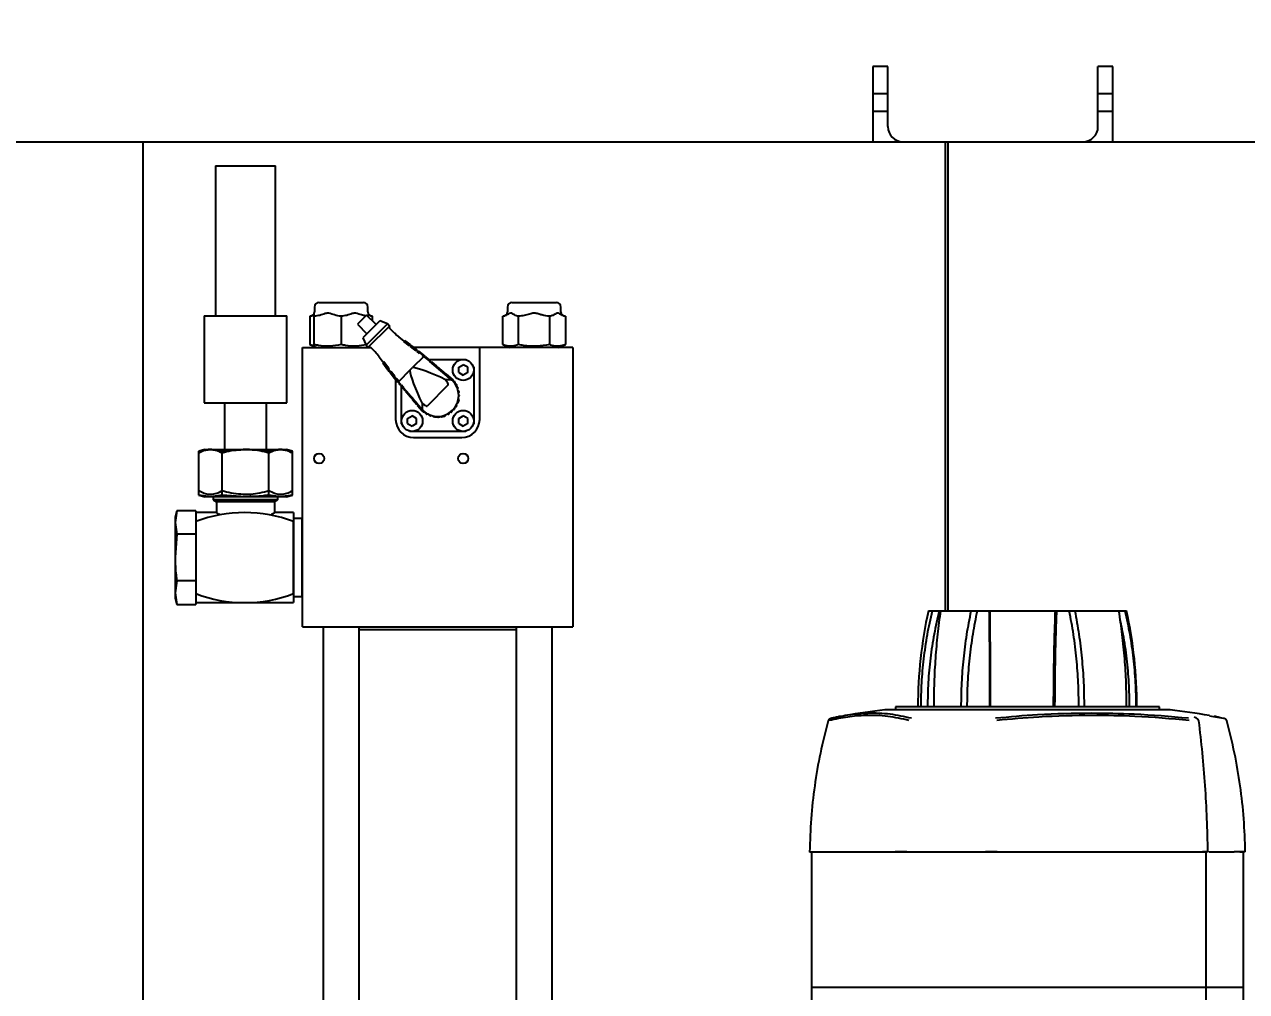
# Model space of a CAD drawing. Header units: inches. Extents: x -347369 to -260369, y 119522 to 149869.
# Drawn here: x -282042.8 to -281635.7, y 139871.7 to 140193.7 of the extents above; entities that cross this region are included whole.
import ezdxf

# ---------------------------------------------------------------- set-up
doc = ezdxf.new("R2010")
doc.units = ezdxf.units.IN
doc.header["$LTSCALE"] = 300
doc.layers.add('MACCHINA', color=40, linetype='Continuous')
doc.layers.add('QUOTE', color=7, linetype='Continuous')
doc.styles.get("Standard").update_dxf_attribs({"font": 'romans.shx'})
doc.dimstyles.new('sc1a100_pollici', dxfattribs={"dimscale": 100, "dimtxt": 3, "dimasz": 3, "dimexe": 0, "dimexo": 0, "dimgap": 1, "dimtad": 1, "dimzin": 12, "dimdsep": 46, "dimtxsty": 'Standard', "dimblk": 'CLOSEDBLANK', "dimcen": 1, "dimclrd": 253, "dimclre": 253, "dimclrt": 2, "dimadec": 0, "dimazin": 3, "dimtfac": 1, "dimtmove": 0, "dimatfit": 1, "dimldrblk": 'CLOSEDBLANK', "dimfxl": 1, "dimtolj": 1, "dimtzin": 0, "dimarcsym": 0})

# ---------------------------------------------------------------- blocks, each defined once
blk = doc.blocks.new('_ClosedBlank')
at = {"color": 0, "linetype": 'ByBlock', "lineweight": -2}
for p, q in [((-1, 0.1667), (0, 0)), ((-1, 0.1667), (-1, -0.1667)), ((0, 0), (-1, -0.1667))]:
    blk.add_line(p, q, dxfattribs=at)
blk = doc.blocks.new('*D9')
at = {"layer": 'Defpoints', "color": 0, "transparency": 16777216}
for p in [(-262080.44, 144199.66), (-282330.17, 140899.66), (-262080.44, 139904.16)]:
    blk.add_point(p, dxfattribs=at)
at = {"layer": 'QUOTE', "color": 253, "lineweight": -2, "transparency": 16777216}
for p, q in [((-282330.17, 140899.66), (-282330.17, 144199.66)), ((-282030.17, 144199.66), (-262380.44, 144199.66)), ((-262080.44, 139904.16), (-262080.44, 144199.66))]:
    blk.add_line(p, q, dxfattribs=at)
at = {"layer": 'QUOTE', "color": 253, "lineweight": -2, "transparency": 16777216, "xscale": 300, "yscale": 300, "zscale": 300, "rotation": 180}
blk.add_blockref('_ClosedBlank', (-282330.17, 144199.66), dxfattribs=at)
at = {"layer": 'QUOTE', "color": 253, "lineweight": -2, "transparency": 16777216, "xscale": 300, "yscale": 300, "zscale": 300}
blk.add_blockref('_ClosedBlank', (-262080.44, 144199.66), dxfattribs=at)
at = {"layer": 'QUOTE', "color": 2, "transparency": 16777216, "char_height": 300, "attachment_point": 5}
for s, insert in [('\\A1;20250', (-272260.15, 144449.66)), ('\\A1;[66\'-5 1/4"]', (-272260.15, 143871.08))]:
    blk.add_mtext(s, dxfattribs=dict(at, insert=insert))
blk = doc.blocks.new('A$C27be3406')
at = {"layer": 'MACCHINA'}
for p, q in [((575, 1180), (570, 1180)), ((570, 1180), (570, 1155)), ((575, 1160), (575, 1180)), ((650, 1180), (645, 1180)), ((645, 1160), (645, 1180)), ((650, 1155), (650, 1180)), ((570, 1171), (575, 1171)), ((645, 1171), (650, 1171)), ((575, 1165), (570, 1165)), ((650, 1165), (645, 1165)), ((29, 1155), (888, 1155)), ((326.74, 1155), (326.74, 628.5)), ((594.14, 1155), (594.14, 998.8)), ((595, 1155), (595, 998.8)), ((351, 1147), (351, 1097)), ((351, 1147), (371, 1147)), ((371, 1097), (371, 1147)), ((383.92, 1099.94), (383.92, 1098.33)), ((385.39, 1101.4), (400.31, 1101.4)), ((401.78, 1098.33), (401.78, 1099.94)), ((448.22, 1099.94), (448.22, 1098.33)), ((449.69, 1101.4), (464.61, 1101.4)), ((466.08, 1098.33), (466.08, 1099.94)), ((347.25, 1097), (347.25, 1068)), ((347.25, 1097), (374.75, 1097)), ((374.75, 1068), (374.75, 1097)), ((382.46, 1096.87), (382.46, 1087.44)), ((383.85, 1087.44), (383.85, 1096.87)), ((392.85, 1096.87), (392.85, 1087.44)), ((401.28, 1097.26), (398.24, 1094.22)), ((405.77, 1095.39), (400.11, 1089.73)), ((404.46, 1094.08), (401.28, 1097.26)), ((401.85, 1096.87), (401.63, 1096.91)), ((401.85, 1096.69), (401.85, 1096.87)), ((403.24, 1095.3), (403.24, 1096.87)), ((408.24, 1094.33), (405.77, 1095.39)), ((446.76, 1087.44), (446.76, 1096.87)), ((451.95, 1087.44), (451.95, 1096.87)), ((462.35, 1087.44), (462.35, 1096.87)), ((467.54, 1096.87), (467.54, 1087.44)), ((398.24, 1094.22), (401.42, 1091.04)), ((408.24, 1094.33), (401.17, 1087.26)), ((401.88, 1086.55), (408.95, 1093.62)), ((408.95, 1093.62), (408.24, 1094.33)), ((410.53, 1091.33), (408.95, 1092.92)), ((382.46, 1087.44), (384.79, 1086.5)), ((400.11, 1089.73), (401.17, 1087.26)), ((401.17, 1087.26), (401.88, 1086.55)), ((413.89, 1088.62), (412.11, 1089.96)), ((413.72, 1088.45), (414.09, 1088.82)), ((415.65, 1087.02), (413.72, 1088.45)), ((416.01, 1087.37), (414.09, 1088.82)), ((415.65, 1087.02), (416.01, 1087.37)), ((446.76, 1087.44), (449.09, 1086.5)), ((465.21, 1086.5), (467.54, 1087.44)), ((380, 993.5), (380, 1086.5)), ((380, 1086.5), (402.64, 1086.5)), ((400.91, 1086.5), (401.64, 1086.79)), ((402.58, 1086.55), (404.17, 1084.97)), ((405.54, 1083.39), (406.88, 1081.61)), ((416.09, 1086.96), (415.81, 1087.17)), ((416.29, 1087.16), (415.94, 1086.81)), ((416.55, 1086.35), (415.94, 1086.81)), ((416.87, 1086.72), (416.29, 1087.16)), ((417.86, 1085.36), (416.55, 1086.35)), ((420.34, 1083.46), (416.63, 1079.75)), ((470, 1086.5), (417.16, 1086.5)), ((417.86, 1085.36), (418.2, 1085.7)), ((418.19, 1085.09), (418.54, 1085.44)), ((418.93, 1084.51), (418.19, 1085.09)), ((419.27, 1084.85), (418.93, 1084.51)), ((419.79, 1083.81), (420.13, 1084.15)), ((419.79, 1083.81), (420.28, 1083.4)), ((420.85, 1083.55), (420.58, 1083.29)), ((421.86, 1082.34), (420.66, 1083.36)), ((420.89, 1083.16), (421.08, 1083.35)), ((422.76, 1081.92), (421.08, 1083.35)), ((439, 1062.5), (439, 1086.5)), ((470, 1086.5), (470, 993.5)), ((407.05, 1081.78), (406.68, 1081.41)), ((406.68, 1081.41), (408.45, 1079.07)), ((407.05, 1081.78), (408.29, 1080.1)), ((408.42, 1079.1), (408.51, 1078.99)), ((408.45, 1079.06), (408.68, 1079.3)), ((408.51, 1078.99), (408.71, 1079.19)), ((408.73, 1079.15), (408.53, 1078.95)), ((408.65, 1079.26), (409, 1078.8)), ((415.74, 1078.87), (416.63, 1079.75)), ((421.84, 1082.32), (422.05, 1082.53)), ((422.44, 1081.85), (421.84, 1082.32)), ((422.08, 1082.5), (434.41, 1082.5)), ((429.74, 1075.61), (422.44, 1081.85)), ((422.76, 1081.92), (422.57, 1081.73)), ((423.04, 1081.68), (422.85, 1081.49)), ((424.73, 1080.25), (423.04, 1081.68)), ((424.01, 1080.86), (423.82, 1080.67)), ((424.73, 1080.25), (424.53, 1080.06)), ((424.93, 1080.07), (424.74, 1079.88)), ((427.82, 1077.63), (424.93, 1080.07)), ((425.97, 1079.2), (425.77, 1079)), ((432, 1079.87), (433.5, 1080.73)), ((432, 1078.13), (432, 1079.87)), ((435, 1079.87), (433.5, 1080.73)), ((434.41, 1082.5), (434.66, 1082.3)), ((435, 1078.13), (435, 1079.87)), ((436.8, 1080.16), (437, 1079.91)), ((437, 1079.91), (437, 1061.09)), ((408.53, 1078.95), (408.78, 1078.63)), ((409.36, 1077.86), (409.71, 1078.21)), ((409.71, 1078.21), (410.36, 1077.36)), ((410.36, 1077.36), (410.02, 1077.02)), ((410.36, 1077.36), (410.64, 1076.69)), ((411.07, 1076.16), (410.87, 1075.96)), ((411, 1076.09), (411, 1062.5)), ((411.04, 1075.75), (411.38, 1076.09)), ((411.38, 1076.09), (411.98, 1075.36)), ((411.98, 1075.36), (411.64, 1075.02)), ((415.74, 1078.87), (411.94, 1075.07)), ((411.94, 1075.07), (412.89, 1073.96)), ((415, 1078.13), (415.01, 1078.13)), ((426.78, 1078.51), (426.58, 1078.31)), ((427.62, 1077.43), (427.82, 1077.63)), ((427.85, 1077.6), (427.65, 1077.4)), ((427.92, 1077.54), (427.72, 1077.34)), ((427.92, 1077.54), (427.72, 1077.34)), ((427.96, 1077.51), (427.85, 1077.6)), ((430.15, 1075.65), (427.92, 1077.54)), ((429.94, 1075.44), (429.74, 1075.61)), ((430.15, 1075.65), (429.94, 1075.44)), ((429.96, 1075.43), (429.94, 1075.44)), ((429.96, 1075.44), (429.96, 1075.43)), ((430.46, 1075.27), (430.72, 1074.73)), ((432, 1078.13), (433.5, 1077.27)), ((435, 1078.13), (433.5, 1077.27)), ((412.01, 1074.59), (412.46, 1074.05)), ((412.46, 1074.05), (412.65, 1074.24)), ((412.7, 1073.77), (412.92, 1073.99)), ((412.7, 1073.77), (414.13, 1072.09)), ((413, 1061.09), (413, 1073.42)), ((413.5, 1073.25), (413.31, 1073.06)), ((414.13, 1072.09), (414.32, 1072.28)), ((414.33, 1071.86), (414.52, 1072.05)), ((414.33, 1071.86), (414.94, 1071.14)), ((414.94, 1071.14), (415.13, 1071.33)), ((415, 1071.06), (414.94, 1071.14)), ((415, 1071.06), (415.58, 1070.38)), ((428.54, 1074.04), (421.46, 1066.96)), ((430.72, 1074.73), (431.2, 1074.25)), ((431.26, 1074.11), (431.27, 1073.67)), ((431.33, 1073.54), (431.74, 1073.13)), ((431.78, 1072.91), (431.66, 1072.65)), ((431.8, 1072.17), (432.08, 1071.89)), ((432.11, 1071.64), (431.94, 1071.38)), ((347.25, 1068), (374.75, 1068)), ((354, 1068), (354, 1052.5)), ((368, 1052.5), (368, 1068)), ((415.65, 1070.3), (415.58, 1070.38)), ((415.65, 1070.3), (415.84, 1070.5)), ((415.65, 1070.3), (416.26, 1069.59)), ((416.26, 1069.59), (416.45, 1069.78)), ((416.53, 1069.26), (416.73, 1069.46)), ((416.53, 1069.26), (418.08, 1067.44)), ((418.08, 1067.44), (418.28, 1067.64)), ((418.31, 1067.17), (418.51, 1067.38)), ((418.31, 1067.17), (419.85, 1065.35)), ((431.2, 1067.25), (431.27, 1066.97)), ((432.19, 1070.21), (431.98, 1070)), ((432, 1070.69), (432.19, 1070.5)), ((432.04, 1069.32), (432.08, 1069.27)), ((415, 1062.87), (416.5, 1063.73)), ((415, 1061.13), (415, 1062.87)), ((418, 1062.87), (416.5, 1063.73)), ((418, 1061.13), (418, 1062.87)), ((419.85, 1065.35), (420.06, 1065.56)), ((419.95, 1065.69), (420.06, 1065.56)), ((420.06, 1065.56), (420.07, 1065.54)), ((420.07, 1065.54), (420.06, 1065.54)), ((420.77, 1064.78), (420.23, 1065.04)), ((421.25, 1064.3), (420.77, 1064.78)), ((421.83, 1064.23), (421.39, 1064.24)), ((422.37, 1063.76), (421.96, 1064.17)), ((422.85, 1063.84), (422.59, 1063.72)), ((423.61, 1063.42), (423.33, 1063.7)), ((424.05, 1063.51), (423.86, 1063.39)), ((424.05, 1063.57), (424.05, 1063.35)), ((424.05, 1063.35), (425.85, 1063.35)), ((425, 1063.31), (424.97, 1063.35)), ((425.33, 1063.35), (425.29, 1063.31)), ((425.85, 1063.35), (425.85, 1063.55)), ((428.53, 1064.23), (428.25, 1064.3)), ((428.84, 1064.65), (428.77, 1064.37)), ((429.52, 1064.93), (429.25, 1064.94)), ((429.76, 1065.37), (429.72, 1065.1)), ((430.4, 1065.78), (430.13, 1065.74)), ((430.56, 1066.25), (430.57, 1065.98)), ((431.13, 1066.73), (430.85, 1066.66)), ((432, 1062.87), (433.5, 1063.73)), ((432, 1061.13), (432, 1062.87)), ((435, 1062.87), (433.5, 1063.73)), ((435, 1061.13), (435, 1062.87)), ((413.2, 1060.84), (413, 1061.09)), ((415, 1061.13), (416.5, 1060.27)), ((415.59, 1058.5), (415.34, 1058.7)), ((418, 1061.13), (416.5, 1060.27)), ((432, 1061.13), (433.5, 1060.27)), ((435, 1061.13), (433.5, 1060.27)), ((434.66, 1058.7), (434.41, 1058.5)), ((437, 1061.09), (436.8, 1060.84)), ((434.41, 1058.5), (415.59, 1058.5)), ((417, 1056.5), (433, 1056.5)), ((347.5, 1052.5), (345.41, 1051.94)), ((345.41, 1051.94), (349.31, 1052.5)), ((345.41, 1037.31), (345.41, 1051.94)), ((347.5, 1052.5), (374.5, 1052.5)), ((349.31, 1052.5), (353.21, 1051.94)), ((353.21, 1051.94), (361, 1052.5)), ((353.21, 1037.31), (353.21, 1051.94)), ((368.79, 1051.94), (372.69, 1052.5)), ((368.79, 1037.31), (368.79, 1051.94)), ((372.69, 1052.5), (376.59, 1051.94)), ((376.59, 1051.94), (374.5, 1052.5)), ((376.59, 1037.31), (376.59, 1051.94)), ((345.41, 1037.31), (347.5, 1036.75)), ((349.31, 1036.75), (345.41, 1037.31)), ((374.5, 1036.75), (347.5, 1036.75)), ((353.21, 1037.31), (349.31, 1036.75)), ((350.2, 1036.75), (350.2, 1035.7)), ((350.2, 1035.7), (351.28, 1035.08)), ((371.8, 1035.7), (350.2, 1035.7)), ((351.28, 1035.08), (351.28, 1031.48)), ((370.72, 1035.08), (351.28, 1035.08)), ((361, 1036.75), (353.21, 1037.31)), ((372.69, 1036.75), (368.79, 1037.31)), ((370.72, 1035.08), (371.8, 1035.7)), ((370.72, 1031.43), (370.72, 1035.08)), ((371.8, 1035.7), (371.8, 1036.75)), ((376.59, 1037.31), (372.69, 1036.75)), ((374.5, 1036.75), (376.59, 1037.31)), ((338.06, 1032.09), (337.5, 1030)), ((338.06, 1032.09), (337.5, 1028.19)), ((344.38, 1032.09), (338.06, 1032.09)), ((344.38, 1032.09), (344.38, 1000.91)), ((351.32, 1031.5), (344.38, 1031.5)), ((377, 1031.5), (370.61, 1031.5)), ((377, 1031.5), (377, 1001.5)), ((337.5, 1030), (337.5, 1003)), ((337.5, 1028.19), (338.06, 1024.29)), ((344.39, 1028.49), (344.39, 1004.51)), ((376.99, 1004.51), (376.99, 1028.49)), ((379.77, 1029.5), (377, 1029.5)), ((380, 1029.1), (379.77, 1029.5)), ((379.77, 1029.5), (379.77, 1003.5)), ((338.06, 1024.29), (337.5, 1016.5)), ((344.38, 1024.29), (338.06, 1024.29)), ((338.06, 1008.71), (337.5, 1004.81)), ((344.38, 1008.71), (338.06, 1008.71)), ((337.5, 1004.81), (338.06, 1000.91)), ((337.5, 1003), (338.06, 1000.91)), ((377, 1003.5), (379.77, 1003.5)), ((379.77, 1003.5), (380, 1003.9)), ((338.06, 1000.91), (344.38, 1000.91)), ((344.38, 1001.5), (377, 1001.5)), ((588.5, 998.8), (592.47, 998.8)), ((592.52, 998.8), (654.5, 998.8)), ((380, 993.5), (470, 993.5)), ((386.85, 993.5), (386.85, 678)), ((398.85, 678), (398.85, 993.5)), ((451.15, 992.5), (398.85, 992.5)), ((451.15, 993.5), (451.15, 700.14)), ((463.15, 704.46), (463.15, 993.5)), ((669, 965.8), (574, 965.8)), ((577.5, 966.8), (577.5, 965.8)), ((665.5, 966.8), (577.5, 966.8)), ((665.5, 965.8), (665.5, 966.8)), ((559.29, 963.64), (558.82, 963.54)), ((677.58, 963.17), (677, 963.38)), ((682.14, 963.85), (686.8, 962.98)), ((684.18, 963.54), (683.71, 963.64)), ((549.14, 918.5), (679.79, 918.5)), ((549.52, 918.5), (549.52, 851.5)), ((679.84, 918.5), (681.03, 918.5)), ((681.03, 851.5), (681.03, 918.5)), ((681.92, 918.5), (690.39, 918.5)), ((692.24, 918.5), (690.41, 918.5)), ((692.29, 918.5), (693.48, 918.5)), ((693.48, 851.5), (693.48, 918.5)), ((549.52, 873.5), (693.48, 873.5))]:
    blk.add_line(p, q, dxfattribs=at)
for centre, radius in [((433.5, 1079), 3.5), ((416.5, 1062), 3.5), ((433.5, 1062), 3.5), ((385.5, 1049.5), 1.65), ((433.5, 1049.5), 1.65)]:
    blk.add_circle(centre, radius, dxfattribs=at)
for centre, radius, start, end in [((580, 1160), 5, 180, 270), ((640, 1160), 5, 270, 0), ((385.39, 1099.94), 1.46, 90, 180), ((400.31, 1099.94), 1.46, 0, 90), ((449.69, 1099.94), 1.46, 90, 180), ((464.61, 1099.94), 1.46, 0, 90), ((382.46, 1098.33), 1.46, 270, 359.8175), ((403.24, 1098.33), 1.46, 180, 269.8631), ((446.76, 1098.33), 1.46, 270, 0), ((467.54, 1098.33), 1.46, 180, 270), ((409.3, 1093.27), 0.5, 135, 225), ((421.14, 1101.94), 15, 225, 232.9935), ((402.23, 1086.2), 0.5, 45, 135), ((393.56, 1074.36), 15, 37.0065, 45), ((362.53, 1014.63), 90.28, 51.931, 52.9935), ((362.53, 1014.63), 90, 51.68, 51.9527), ((362.53, 1014.63), 90.28, 49.7657, 51.5662), ((362.53, 1014.63), 90, 50.3785, 51.0807), ((480.87, 1132.97), 90.28, 217.0065, 220.0158), ((480.87, 1132.97), 90, 217.0065, 217.1579), ((480.87, 1132.97), 90, 218.7031, 219.3142), ((480.87, 1132.97), 90, 219.9124, 220.03), ((425, 1070.5), 7, 225.1637, 44.8363), ((425, 1070.5), 7.25, 41.2916, 45), ((431.06, 1074.11), 0.2, 2.2562, 45), ((431.47, 1073.68), 0.2, 182.2562, 225), ((431.59, 1072.99), 0.2, 336.4371, 45), ((431.94, 1071.75), 0.2, 327.976, 45), ((431.08, 1066.92), 0.2, 284.772, 13.6492), ((431.58, 1068.03), 0.2, 298.2756, 15), ((425, 1070.5), 7.25, 341.2916, 348.7084), ((432.05, 1070.35), 0.2, 315.4963, 45), ((425, 1070.5), 7.25, 223.9372, 228.7084), ((421.39, 1064.44), 0.2, 225, 267.7438), ((421.82, 1064.03), 0.2, 45, 87.7438), ((422.51, 1063.91), 0.2, 225, 293.5629), ((423.75, 1063.56), 0.2, 225, 302.024), ((425.15, 1063.45), 0.2, 225, 314.5037), ((425, 1070.5), 7.25, 281.2916, 288.7084), ((427.47, 1063.92), 0.2, 255, 331.7244), ((428.58, 1064.42), 0.2, 256.3508, 345.228), ((429.53, 1065.13), 0.2, 267.368, 351.8699), ((430.37, 1065.97), 0.2, 278.1301, 2.632), ((417, 1062.5), 6, 180, 270), ((433, 1062.5), 6, 270, 0), ((360.69, 985.72), 45.77, 69.1358, 110.8642), ((360.69, 1047.28), 45.77, 249.1358, 290.8642), ((733.04, 966.8), 148.04, 167.5162, 180), ((509.96, 966.8), 148.04, 0, 12.4838), ((621.5, 588.78), 380, 97.1808, 99.1843), ((621.5, 588.78), 380, 80.8155, 82.8192)]:
    blk.add_arc(centre, radius, start, end, dxfattribs=at)
for centre, major_axis, ratio, start_param, end_param in [((394.77, 1089.22), (-33.29, 15.42), 0.210427, 3.927842, 3.939078), ((425.55, 1075.01), (9.69, -4.54), 0.143918, 1.424173, 2.802608), ((420.49, 1069.96), (-4.55, 9.71), 0.142795, 0.347238, 1.720467), ((393.29, 1109.28), (-35.24, 35.24), 0.040128, 3.141593, 3.414777), ((406.17, 1100.93), (-15.53, 33.5), 0.20961, 2.402162, 2.439764), ((386.22, 1102.21), (-35.24, 35.24), 0.040128, 2.870844, 3.141593)]:
    blk.add_ellipse(centre, major_axis=major_axis, ratio=ratio, start_param=start_param, end_param=end_param, dxfattribs=at)
for points, knots in [([(383.85, 1097.35), (383.74, 1097.28), (383.29, 1097.02), (382.82, 1096.93), (382.46, 1096.87)], [0, 0, 0, 0, 0.236813, 1, 1, 1, 1]), ([(392.85, 1096.87), (392.09, 1096.96), (390.7, 1097.13), (388.99, 1097.97), (387.28, 1097.77), (385.72, 1097.07), (384.47, 1096.94), (383.85, 1096.87)], [0, 0, 0, 0, 0.248757, 0.455608, 0.593492, 0.79626, 1, 1, 1, 1]), ([(383.85, 1096.87), (383.85, 1096.97), (383.85, 1097.11), (383.85, 1097.7), (383.85, 1097.82), (383.85, 1097.88)], [0, 0, 0, 0, 0.497568, 0.748333, 1, 1, 1, 1]), ([(401.03, 1097.02), (400.55, 1097.09), (399.44, 1097.24), (397.99, 1097.97), (396.28, 1097.77), (394.72, 1097.07), (393.47, 1096.94), (392.85, 1096.87)], [0, 0, 0, 0, 0.174464, 0.401771, 0.553291, 0.776111, 1, 1, 1, 1]), ([(401.85, 1097.88), (401.85, 1097.88), (401.85, 1097.97), (401.85, 1097.52), (401.85, 1097.05), (401.85, 1096.93), (401.85, 1096.87)], [0, 0, 0, 0, 0.000204, 0.295037, 0.645455, 1, 1, 1, 1]), ([(403.24, 1096.87), (402.8, 1096.97), (402.34, 1097.08), (401.88, 1097.32), (401.85, 1097.34)], [0, 0, 0, 0, 0.933538, 1, 1, 1, 1]), ([(451.95, 1096.87), (451.52, 1096.96), (450.71, 1097.13), (449.72, 1097.97), (448.74, 1097.77), (447.84, 1097.07), (447.12, 1096.94), (446.76, 1096.87)], [0, 0, 0, 0, 0.248757, 0.455608, 0.593492, 0.79626, 1, 1, 1, 1]), ([(462.35, 1096.87), (461.47, 1096.97), (460.15, 1097.13), (458.47, 1097.67), (457.07, 1098), (455.51, 1097.57), (453.83, 1097.04), (452.58, 1096.93), (451.95, 1096.87)], [0, 0, 0, 0, 0.248671, 0.373996, 0.499878, 0.647361, 0.822648, 1, 1, 1, 1]), ([(467.54, 1096.87), (467.1, 1096.96), (466.3, 1097.13), (465.31, 1097.97), (464.33, 1097.77), (463.43, 1097.07), (462.71, 1096.94), (462.35, 1096.87)], [0, 0, 0, 0, 0.248757, 0.455608, 0.593492, 0.79626, 1, 1, 1, 1]), ([(383.85, 1087.09), (383.66, 1087.1), (383.19, 1087.13), (382.73, 1087.33), (382.46, 1087.44)], [0, 0, 0, 0, 0.411497, 1, 1, 1, 1]), ([(392.85, 1087.44), (391.61, 1087.21), (389.1, 1086.73), (386.06, 1086.97), (384.32, 1087.34), (383.85, 1087.44)], [0, 0, 0, 0, 0.414444, 0.841797, 1, 1, 1, 1]), ([(383.85, 1087.44), (383.85, 1087.15), (383.85, 1086.8), (383.85, 1086.93), (383.85, 1086.95)], [0, 0, 0, 0, 0.829379, 1, 1, 1, 1]), ([(401.14, 1087.34), (400.14, 1087.15), (397.86, 1086.73), (395.06, 1086.97), (393.32, 1087.34), (392.85, 1087.44)], [0, 0, 0, 0, 0.3639215, 0.8281467, 1, 1, 1, 1]), ([(451.95, 1087.44), (451.24, 1087.21), (449.79, 1086.73), (448.03, 1086.97), (447.03, 1087.34), (446.76, 1087.44)], [0, 0, 0, 0, 0.414444, 0.841797, 1, 1, 1, 1]), ([(462.35, 1087.44), (460.92, 1087.21), (458.01, 1086.73), (454.5, 1086.97), (452.5, 1087.34), (451.95, 1087.44)], [0, 0, 0, 0, 0.4144438, 0.8417967, 1, 1, 1, 1]), ([(467.54, 1087.44), (466.83, 1087.21), (465.38, 1086.73), (463.62, 1086.97), (462.62, 1087.34), (462.35, 1087.44)], [0, 0, 0, 0, 0.4144438, 0.8417967, 1, 1, 1, 1]), ([(408.29, 1080.1), (408.35, 1080.02), (408.47, 1079.85), (408.56, 1079.68), (408.6, 1079.6), (408.6, 1079.59)], [0, 0, 0, 0, 0.468009, 0.935276, 1, 1, 1, 1]), ([(408.6, 1079.59), (408.63, 1079.53), (408.68, 1079.41), (408.7, 1079.32), (408.68, 1079.3), (408.68, 1079.3)], [0, 0, 0, 0, 0.389746, 0.779907, 1, 1, 1, 1]), ([(409.71, 1078.21), (409.49, 1078.31), (409.27, 1078.41), (409.15, 1078.61), (409.15, 1078.61)], [0, 0, 0, 0, 0.999229, 1, 1, 1, 1]), ([(429.74, 1075.61), (429.58, 1075.65), (429.27, 1075.73), (428.51, 1075.64), (427.92, 1075.7), (427.61, 1075.72)], [0, 0, 0, 0, 0.346283, 0.655201, 1, 1, 1, 1]), ([(430.54, 1074.95), (430.52, 1075.02), (430.49, 1075.11), (430.47, 1075.21), (430.46, 1075.25), (430.45, 1075.28), (430.45, 1075.28), (430.45, 1075.28)], [0, 0, 0, 0, 0.520787, 0.672342, 0.824809, 0.911375, 1, 1, 1, 1]), ([(413.5, 1073.25), (415.13, 1071.33), (417.28, 1068.82), (419.43, 1066.3), (419.95, 1065.69)], [0, 0, 0, 0, 0.759857, 1, 1, 1, 1]), ([(419.8, 1067.87), (419.83, 1067.54), (419.88, 1066.9), (419.8, 1066.14), (419.9, 1065.84), (419.95, 1065.69)], [0, 0, 0, 0, 0.360143, 0.691483, 1, 1, 1, 1]), ([(431.62, 1067.93), (431.67, 1067.98), (431.74, 1068.05), (431.81, 1068.12), (431.84, 1068.15), (431.86, 1068.17), (431.87, 1068.17), (431.87, 1068.17)], [0, 0, 0, 0, 0.520787, 0.672342, 0.824809, 0.911375, 1, 1, 1, 1]), ([(432.11, 1069.08), (432.11, 1069.08), (432.11, 1069.08), (432.1, 1069.11), (432.09, 1069.16), (432.06, 1069.27), (432.03, 1069.36), (432.02, 1069.41)], [0, 0, 0, 0, 0.076173, 0.170136, 0.319504, 0.612682, 1, 1, 1, 1]), ([(420.22, 1065.05), (420.22, 1065.05), (420.22, 1065.05), (420.24, 1065.05), (420.3, 1065.03), (420.41, 1065), (420.5, 1064.98), (420.55, 1064.96)], [0, 0, 0, 0, 0.076173, 0.170136, 0.319504, 0.612682, 1, 1, 1, 1]), ([(426.09, 1063.48), (426.16, 1063.46), (426.25, 1063.44), (426.35, 1063.41), (426.39, 1063.4), (426.41, 1063.39), (426.42, 1063.39), (426.42, 1063.39)], [0, 0, 0, 0, 0.520787, 0.672342, 0.824809, 0.911375, 1, 1, 1, 1]), ([(427.33, 1063.63), (427.33, 1063.63), (427.33, 1063.64), (427.35, 1063.65), (427.39, 1063.69), (427.46, 1063.77), (427.53, 1063.84), (427.57, 1063.88)], [0, 0, 0, 0, 0.076173, 0.170136, 0.319504, 0.612682, 1, 1, 1, 1]), ([(349.31, 1052.5), (349.22, 1052.5), (348.52, 1052.49), (347.2, 1052.22), (346.01, 1051.61), (345.41, 1051.29)], [0, 0, 0, 0, 0.070101, 0.53079, 1, 1, 1, 1]), ([(353.21, 1051.29), (352.57, 1051.63), (351.3, 1052.31), (349.97, 1052.44), (349.31, 1052.5)], [0, 0, 0, 0, 0.495458, 1, 1, 1, 1]), ([(361, 1052.5), (359.94, 1052.46), (357.8, 1052.37), (355.21, 1051.85), (353.69, 1051.43), (353.21, 1051.29)], [0, 0, 0, 0, 0.402074, 0.810497, 1, 1, 1, 1]), ([(368.79, 1051.29), (367.8, 1051.56), (365.8, 1052.09), (363.17, 1052.45), (361.57, 1052.49), (361, 1052.5)], [0, 0, 0, 0, 0.390533, 0.785002, 1, 1, 1, 1]), ([(361, 1052.5), (362.95, 1052.44), (365.56, 1052.36), (368.15, 1052.02), (368.79, 1051.94)], [0, 0, 0, 0, 0.749436, 1, 1, 1, 1]), ([(372.69, 1052.5), (372.6, 1052.5), (371.9, 1052.49), (370.58, 1052.22), (369.39, 1051.61), (368.79, 1051.29)], [0, 0, 0, 0, 0.070101, 0.53079, 1, 1, 1, 1]), ([(376.59, 1051.29), (375.96, 1051.63), (374.68, 1052.31), (373.36, 1052.44), (372.69, 1052.5)], [0, 0, 0, 0, 0.495458, 1, 1, 1, 1]), ([(349.31, 1037.5), (349.22, 1037.5), (348.52, 1037.51), (347.2, 1037.78), (346.01, 1038.39), (345.41, 1038.71)], [0, 0, 0, 0, 0.070101, 0.53079, 1, 1, 1, 1]), ([(353.21, 1038.71), (352.57, 1038.37), (351.3, 1037.69), (349.97, 1037.56), (349.31, 1037.5)], [0, 0, 0, 0, 0.495458, 1, 1, 1, 1]), ([(361, 1037.5), (359.94, 1037.54), (357.8, 1037.63), (355.21, 1038.15), (353.69, 1038.57), (353.21, 1038.71)], [0, 0, 0, 0, 0.402074, 0.810497, 1, 1, 1, 1]), ([(368.79, 1038.71), (367.8, 1038.44), (365.8, 1037.91), (363.17, 1037.55), (361.57, 1037.51), (361, 1037.5)], [0, 0, 0, 0, 0.390533, 0.785002, 1, 1, 1, 1]), ([(372.69, 1037.5), (372.6, 1037.5), (371.9, 1037.51), (370.58, 1037.78), (369.39, 1038.39), (368.79, 1038.71)], [0, 0, 0, 0, 0.070101, 0.53079, 1, 1, 1, 1]), ([(376.59, 1038.71), (375.96, 1038.37), (374.68, 1037.69), (373.36, 1037.56), (372.69, 1037.5)], [0, 0, 0, 0, 0.495458, 1, 1, 1, 1]), ([(368.79, 1037.31), (368.15, 1037.23), (365.56, 1036.89), (362.95, 1036.81), (361, 1036.75)], [0, 0, 0, 0, 0.250564, 1, 1, 1, 1]), ([(352.48, 1030.75), (352.21, 1030.92), (351.5, 1031.35), (351.39, 1031.43), (351.32, 1031.48)], [0, 0, 0, 0, 0.382203, 1, 1, 1, 1]), ([(370.61, 1031.43), (370.63, 1031.44), (370.68, 1031.47), (370.07, 1031.08), (369.51, 1030.75), (369.37, 1030.66)], [0, 0, 0, 0, 0.301447, 0.825355, 1, 1, 1, 1]), ([(337.5, 1016.5), (337.56, 1014.55), (337.64, 1011.94), (337.98, 1009.35), (338.06, 1008.71)], [0, 0, 0, 0, 0.749436, 1, 1, 1, 1]), ([(586.06, 966.8), (586.1, 969.47), (586.19, 974.82), (586.93, 982.85), (588.07, 990.86), (589.25, 996.15), (589.84, 998.8)], [0, 0, 0, 0, 0.248207, 0.496412, 0.748209, 1, 1, 1, 1]), ([(592.1, 998.8), (591.5, 996.2), (590.3, 990.99), (589.12, 983.01), (588.35, 974.94), (588.26, 969.51), (588.21, 966.8)], [0, 0, 0, 0, 0.248069, 0.496145, 0.748071, 1, 1, 1, 1]), ([(592.52, 998.8), (592.18, 996.19), (591.48, 990.98), (590.8, 983), (590.35, 974.94), (590.3, 969.51), (590.27, 966.8)], [0, 0, 0, 0, 0.248179, 0.496365, 0.748182, 1, 1, 1, 1]), ([(599.45, 966.8), (599.49, 969.47), (599.57, 974.82), (600.21, 982.85), (601.21, 990.86), (602.25, 996.15), (602.77, 998.8)], [0, 0, 0, 0, 0.248207, 0.496412, 0.748209, 1, 1, 1, 1]), ([(604.74, 998.8), (604.22, 996.2), (603.17, 990.99), (602.13, 983.01), (601.46, 974.94), (601.38, 969.51), (601.34, 966.8)], [0, 0, 0, 0, 0.248069, 0.496145, 0.748071, 1, 1, 1, 1]), ([(609, 966.8), (609, 969.47), (609, 974.82), (608.96, 982.85), (608.9, 990.87), (608.83, 996.16), (608.8, 998.8)], [0, 0, 0, 0, 0.248105, 0.496208, 0.748108, 1, 1, 1, 1]), ([(608.92, 998.8), (608.95, 996.19), (609.01, 990.98), (609.07, 983), (609.11, 974.94), (609.11, 969.51), (609.12, 966.8)], [0, 0, 0, 0, 0.248179, 0.496365, 0.748182, 1, 1, 1, 1]), ([(630.23, 966.8), (630.23, 969.47), (630.25, 974.82), (630.36, 982.85), (630.54, 990.86), (630.73, 996.15), (630.82, 998.8)], [0, 0, 0, 0, 0.248207, 0.496412, 0.748209, 1, 1, 1, 1]), ([(631.18, 998.8), (631.08, 996.2), (630.9, 990.99), (630.71, 983.01), (630.59, 974.94), (630.57, 969.51), (630.57, 966.8)], [0, 0, 0, 0, 0.248069, 0.496145, 0.748071, 1, 1, 1, 1]), ([(638.63, 966.8), (638.59, 969.47), (638.52, 974.82), (637.9, 982.85), (636.94, 990.87), (635.94, 996.16), (635.44, 998.8)], [0, 0, 0, 0, 0.248105, 0.496208, 0.748108, 1, 1, 1, 1]), ([(637.29, 998.8), (637.77, 996.19), (638.72, 990.98), (639.66, 983), (640.28, 974.94), (640.35, 969.51), (640.39, 966.8)], [0, 0, 0, 0, 0.248179, 0.496365, 0.748182, 1, 1, 1, 1]), ([(654.54, 966.8), (654.51, 969.47), (654.45, 974.82), (653.95, 982.85), (653.17, 990.86), (652.37, 996.15), (651.97, 998.8)], [0, 0, 0, 0, 0.248207, 0.496412, 0.748209, 1, 1, 1, 1]), ([(653.96, 998.8), (654.53, 996.19), (655.67, 990.98), (656.79, 983), (657.53, 974.94), (657.61, 969.51), (657.66, 966.8)], [0, 0, 0, 0, 0.248179, 0.496365, 0.748182, 1, 1, 1, 1]), ([(655.55, 966.8), (655.51, 969.47), (655.42, 974.82), (654.67, 982.85), (653.71, 989.8), (652.77, 994.03), (652.42, 995.62)], [0, 0, 0, 0, 0.27594, 0.551878, 0.832039, 1, 1, 1, 1]), ([(555.06, 962.14), (554.16, 958.57), (552.36, 951.44), (550.53, 940.53), (549.28, 929.54), (549.03, 922.18), (548.91, 918.5)], [0, 0, 0, 0, 0.2501411, 0.5002169, 0.7501366, 1, 1, 1, 1]), ([(556.14, 962.97), (556, 962.93), (555.73, 962.84), (555.41, 962.65), (555.17, 962.42), (555.09, 962.24), (555.06, 962.15)], [0, 0, 0, 0, 0.236052, 0.481592, 0.736489, 1, 1, 1, 1]), ([(582.03, 962.26), (579.69, 962.79), (575.02, 963.85), (568.16, 964.06), (561.64, 963.56), (557.53, 962.69), (555.48, 962.26)], [0, 0, 0, 0, 0.279994, 0.559987, 0.779994, 1, 1, 1, 1]), ([(558.82, 963.54), (558.41, 963.46), (557.44, 963.26), (556.49, 963.02), (555.93, 962.89)], [0, 0, 0, 0, 0.418623, 1, 1, 1, 1]), ([(582.82, 962.98), (580.48, 963.51), (575.79, 964.56), (568.92, 964.77), (562.38, 964.27), (558.26, 963.41), (556.2, 962.98)], [0, 0, 0, 0, 0.279994, 0.559988, 0.779994, 1, 1, 1, 1]), ([(642.85, 964.66), (636.85, 964.57), (626.14, 964.42), (615.56, 963.42), (610.9, 962.98)], [0, 0, 0, 0, 0.559987, 1, 1, 1, 1]), ([(643.17, 963.95), (637.18, 963.86), (626.5, 963.7), (615.94, 962.7), (611.3, 962.26)], [0, 0, 0, 0, 0.559987, 1, 1, 1, 1]), ([(675.17, 962.98), (669.13, 963.52), (658.33, 964.48), (647.58, 964.61), (642.85, 964.66)], [0, 0, 0, 0, 0.5599879, 1, 1, 1, 1]), ([(675.4, 962.26), (669.37, 962.8), (658.6, 963.77), (647.88, 963.89), (643.17, 963.95)], [0, 0, 0, 0, 0.559988, 1, 1, 1, 1]), ([(677.78, 963.05), (677.75, 963.09), (677.69, 963.14), (677.61, 963.16), (677.58, 963.16)], [0, 0, 0, 0, 0.581498, 1, 1, 1, 1]), ([(678.63, 962.13), (678.58, 962.29), (678.47, 962.61), (678.01, 962.92), (677.79, 963.07)], [0, 0, 0, 0, 0.506899, 1, 1, 1, 1]), ([(681.64, 918.5), (681.56, 922.2), (681.38, 929.59), (680.75, 940.6), (679.87, 951.48), (679.04, 958.58), (678.63, 962.13)], [0, 0, 0, 0, 0.250267, 0.500383, 0.750271, 1, 1, 1, 1]), ([(686.28, 963.08), (685.98, 963.15), (685.29, 963.32), (684.59, 963.46), (684.18, 963.54)], [0, 0, 0, 0, 0.4216755, 1, 1, 1, 1]), ([(687.94, 962.15), (687.91, 962.24), (687.83, 962.42), (687.59, 962.65), (687.27, 962.84), (687, 962.93), (686.86, 962.97)], [0, 0, 0, 0, 0.263511, 0.518408, 0.763948, 1, 1, 1, 1]), ([(694.09, 918.5), (693.97, 922.18), (693.72, 929.54), (692.47, 940.53), (690.64, 951.44), (688.84, 958.57), (687.94, 962.14)], [0, 0, 0, 0, 0.249863, 0.499783, 0.749859, 1, 1, 1, 1]), ([(549.14, 918.5), (549.01, 918.5), (548.87, 918.5), (548.92, 918.5), (548.93, 918.5)], [0, 0, 0, 0, 0.855859, 1, 1, 1, 1]), ([(581.37, 918.5), (581.05, 918.5), (580.4, 918.5), (579.37, 918.5), (578.46, 918.5), (577.8, 918.5), (577.55, 918.5), (577.45, 918.5)], [0, 0, 0, 0, 0.214549, 0.429082, 0.644002, 0.859018, 1, 1, 1, 1]), ([(611.43, 918.5), (611.1, 918.5), (610.45, 918.5), (609.43, 918.5), (608.51, 918.5), (607.85, 918.5), (607.6, 918.5), (607.51, 918.5)], [0, 0, 0, 0, 0.214543, 0.429068, 0.644001, 0.859025, 1, 1, 1, 1]), ([(681.62, 918.5), (681.61, 918.5), (681.58, 918.5), (681.13, 918.5), (680.49, 918.5), (679.99, 918.5), (679.79, 918.5)], [0, 0, 0, 0, 0.241225, 0.526872, 0.81264, 1, 1, 1, 1]), ([(694.07, 918.5), (694.05, 918.5), (694.02, 918.5), (693.57, 918.5), (692.94, 918.5), (692.44, 918.5), (692.24, 918.5)], [0, 0, 0, 0, 0.2380823, 0.5249258, 0.8118839, 1, 1, 1, 1])]:
    blk.add_open_spline(points, degree=3, knots=knots, dxfattribs=at)

msp = doc.modelspace()

# ---------------------------------------------------------------- block references
at = {"layer": 'QUOTE'}
msp.add_blockref('A$C27be3406', (-282330.166, 138999.656), dxfattribs=at)

# ---------------------------------------------------------------- dimensions: what is measured, and where the dimension line sits
dim = msp.add_linear_dim(base=(-262080.445, 144199.656), p1=(-282330.166, 140899.656), p2=(-262080.445, 139904.156), dimstyle='sc1a100_pollici', override={"dimdec": 0, "dimpost": '\\X'}, dxfattribs=at)
dim.commit()
dim.dimension.update_dxf_attribs({"geometry": '*D9', "text_midpoint": (-272260.149, 144199.656), "dimtype": 160})

doc.saveas('drawing.dxf')
